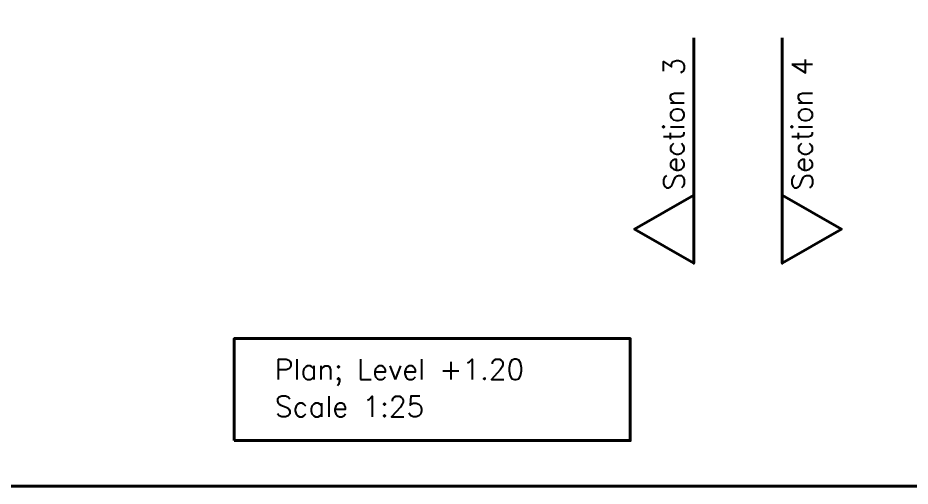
# Model space of a CAD drawing. Header units: inches. Extents: x 4017 to 5703, y -944 to 2840.
# Drawn here: x 4530.4 to 4703.3, y 2028 to 2118.8 of the extents above; entities that cross this region are included whole.
import ezdxf

# ---------------------------------------------------------------- set-up
doc = ezdxf.new("R2010")
doc.units = ezdxf.units.IN
doc.header["$MEASUREMENT"] = 0
doc.layers.add('A-dim-work', color=8, linetype='Continuous')
doc.styles.add('ENGLISH', font='romans.shx', dxfattribs={"height": 2})

msp = doc.modelspace()

# ---------------------------------------------------------------- linework, layer by layer
at = {"layer": 'A-dim-work', "color": 6, "lineweight": 40, "ltscale": 20}
for p, q in [((4661.38, 2114.97), (4661.38, 2071.24)), ((4678.54, 2114.97), (4678.54, 2071.24))]:
    msp.add_line(p, q, dxfattribs=at)
for points in [[(4016.52, 2027.99), (4016.52, 2840.49), (5702.9, 2840.49), (5702.9, 2027.99)], [(4661.38, 2077.85), (4661.38, 2084.46), (4649.92, 2077.85), (4661.38, 2071.24)], [(4678.54, 2077.85), (4678.54, 2084.46), (4690, 2077.85), (4678.54, 2071.24)], [(4572.32, 2036.83), (4649.08, 2036.83), (4649.08, 2056.63), (4572.32, 2056.63)]]:
    msp.add_lwpolyline(points, close=True, dxfattribs=at)

# ---------------------------------------------------------------- texts
at = {"layer": 'A-dim-work', "color": 6, "lineweight": 40, "ltscale": 20, "char_height": 4, "rotation": 90, "style": 'ENGLISH'}
for s, width, heights, insert, attachment_point in [('Section 3', 28.7349, [0], (4655.55, 2085.35), 1), ('Section 4', 34.5998, [3.41], (4684.37, 2085.35), 7)]:
    msp.add_mtext_dynamic_manual_height_columns(s, width=width, gutter_width=1, heights=heights, dxfattribs=dict(at, insert=insert, attachment_point=attachment_point))
at = {"layer": 'A-dim-work', "color": 6, "lineweight": 40, "ltscale": 20, "char_height": 4, "attachment_point": 1, "style": 'ENGLISH'}
for s, insert in [('Plan; Level +1.20', (4580.18, 2052.65)), ('Scale 1:25', (4580.18, 2045.43))]:
    msp.add_mtext_dynamic_manual_height_columns(s, width=90.6117, gutter_width=1, heights=[0], dxfattribs=dict(at, insert=insert))

doc.saveas('drawing.dxf')
